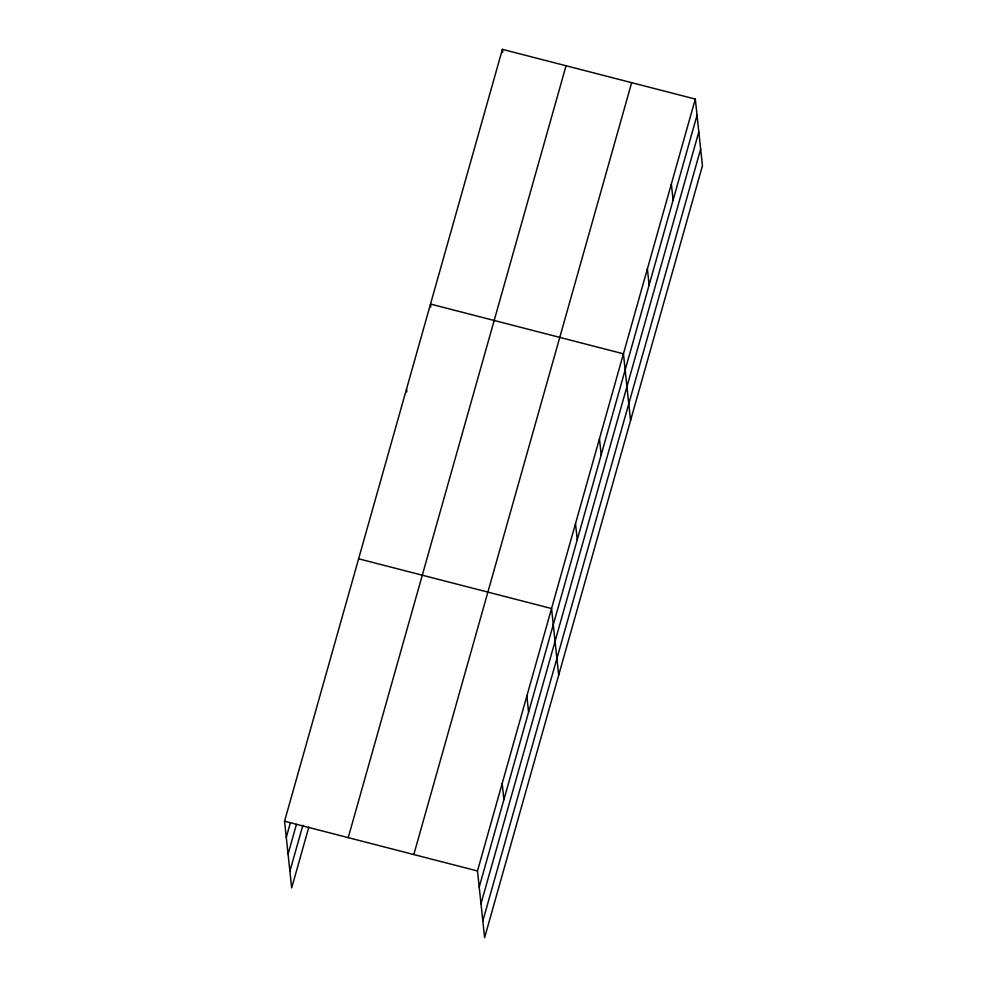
<?xml version="1.0" encoding="UTF-8"?>
<svg xmlns="http://www.w3.org/2000/svg" width="987" height="987" viewBox="0 0 987 987"><rect width="100%" height="100%" fill="white"/><g stroke="black" fill="none" stroke-linecap="round" stroke-linejoin="round"><path stroke-width="1.48" d="M308.832 827.118L291.683 887.918L284.552 821.221L502.395 49.35L695.317 99.082L702.448 165.779L484.605 937.65L477.486 870.966L695.317 99.082M286.279 837.371L290.462 822.541M288.068 854.051L296.433 824.392M289.894 871.237L302.873 825.268M348.226 837.63L566.057 65.759M413.812 854.545L631.655 82.674M479.213 887.103L697.044 115.232M480.99 903.784L698.821 131.913M482.828 920.97L700.659 149.099M358.614 558.79L551.548 608.523L558.679 675.219M284.552 821.221L477.486 870.966M671.357 183.989L673.085 200.139M647.398 268.896L649.125 285.046M630.557 420.499L623.439 353.802L430.505 304.07L430.813 307.006M599.467 438.709L601.194 454.859M575.507 523.616L577.235 539.766M502.395 49.35L502.704 52.286M526.861 696.008L528.588 712.145M502.173 783.481L503.901 799.63M406.545 388.977L406.854 391.913"/></g></svg>
